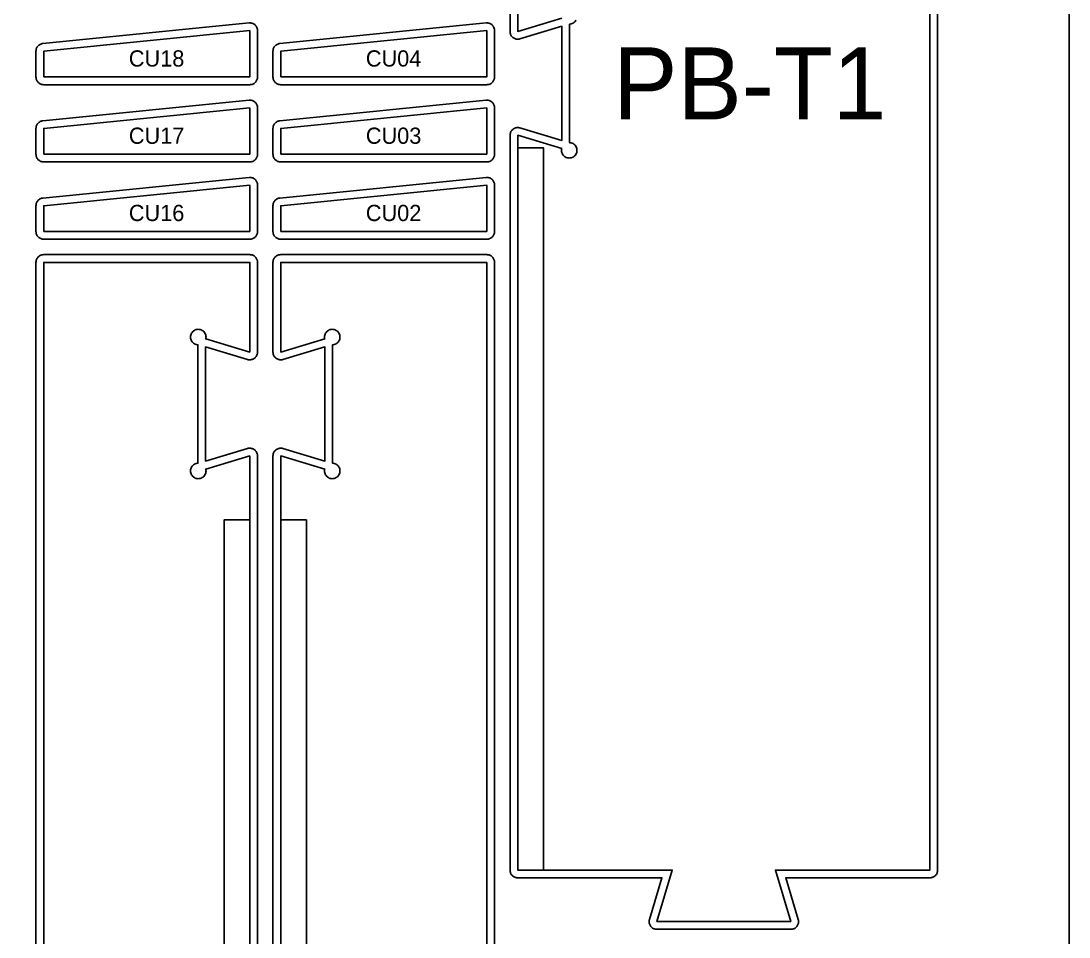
# Model space of a CAD drawing. Header units: millimetres. Extents: x 0 to 8220, y 0 to 2502.
# Drawn here: x 3613.2 to 4020, y 1558 to 1913.7 of the extents above; entities that cross this region are included whole.
import ezdxf
from ezdxf.enums import TextEntityAlignment as Align

# ---------------------------------------------------------------- set-up
doc = ezdxf.new("R2010")
doc.units = ezdxf.units.MM
for name, color, linetype in [('CAJA_6MM', 30, 'Continuous'), ('CORTE_EXT', 1, 'Continuous'), ('HOJA', 8, 'Continuous'), ('TEXTO', 7, 'Continuous'), ('TRAYECTORIA_EXT_FRESA6', 11, 'Continuous')]:
    doc.layers.add(name, color=color, linetype=linetype)

msp = doc.modelspace()

# ---------------------------------------------------------------- linework, layer by layer
at = {"layer": 'CAJA_6MM'}
for points in [[(3806, 1864.5), (3816, 1864.5), (3816, 1584), (3806, 1584), (3806, 1854.5)], [(3702, 700), (3692, 700), (3692, 1720), (3702, 1720), (3702, 1710), (3702, 710)], [(3714, 1720), (3724, 1720), (3724, 700), (3714, 700), (3714, 710), (3714, 1710)]]:
    msp.add_lwpolyline(points, close=True, dxfattribs=at)
at = {"layer": 'CORTE_EXT'}
for points in [[(3823.09, 1914.78), (3806, 1909.66), (3806, 2195)], [(3966, 2195), (3966, 1584), (3906, 1584), (3912, 1564), (3860, 1564), (3866, 1584), (3806, 1584), (3806, 1869.34), (3823.09, 1864.22), (3823.03, 1863.89), (3823, 1863.5), (3823.03, 1863.11), (3823.1, 1862.72), (3823.23, 1862.35), (3823.4, 1862), (3823.62, 1861.67), (3823.88, 1861.38), (3824.17, 1861.12), (3824.5, 1860.9), (3824.85, 1860.73), (3825.22, 1860.6), (3825.61, 1860.53), (3826, 1860.5), (3826.39, 1860.53), (3826.78, 1860.6), (3827.15, 1860.73), (3827.5, 1860.9), (3827.83, 1861.12), (3828.12, 1861.38), (3828.38, 1861.67), (3828.6, 1862), (3828.77, 1862.35), (3828.9, 1862.72), (3828.97, 1863.11), (3829, 1863.5), (3828.97, 1863.89), (3828.9, 1864.28), (3828.77, 1864.65), (3828.6, 1865), (3828.38, 1865.33), (3828.12, 1865.62), (3827.83, 1865.88), (3827.5, 1866.1), (3827.15, 1866.27), (3826.78, 1866.4), (3826.39, 1866.47), (3826.15, 1866.49), (3826.15, 1912.51), (3826.39, 1912.53), (3826.78, 1912.6), (3827.15, 1912.73), (3827.5, 1912.9), (3827.83, 1913.12), (3828.12, 1913.38), (3828.38, 1913.67), (3828.6, 1914)], [(3622, 10), (3622, 1820), (3702, 1820), (3702, 1785.16), (3684.91, 1790.28), (3684.97, 1790.61), (3685, 1791), (3684.97, 1791.39), (3684.9, 1791.78), (3684.77, 1792.15), (3684.6, 1792.5), (3684.38, 1792.83), (3684.12, 1793.12), (3683.83, 1793.38), (3683.5, 1793.6), (3683.15, 1793.77), (3682.78, 1793.9), (3682.39, 1793.97), (3682, 1794), (3681.61, 1793.97), (3681.22, 1793.9), (3680.85, 1793.77), (3680.5, 1793.6), (3680.17, 1793.38), (3679.88, 1793.12), (3679.62, 1792.83), (3679.4, 1792.5), (3679.23, 1792.15), (3679.1, 1791.78), (3679.03, 1791.39), (3679, 1791), (3679.03, 1790.61), (3679.1, 1790.22), (3679.23, 1789.85), (3679.4, 1789.5), (3679.62, 1789.17), (3679.88, 1788.88), (3680.17, 1788.62), (3680.5, 1788.4), (3680.85, 1788.23), (3681.22, 1788.1), (3681.61, 1788.03), (3681.85, 1788.01), (3681.85, 1741.99), (3681.61, 1741.97), (3681.22, 1741.9), (3680.85, 1741.77), (3680.5, 1741.6), (3680.17, 1741.38), (3679.88, 1741.12), (3679.62, 1740.83), (3679.4, 1740.5), (3679.23, 1740.15), (3679.1, 1739.78), (3679.03, 1739.39), (3679, 1739), (3679.03, 1738.61), (3679.1, 1738.22), (3679.23, 1737.85), (3679.4, 1737.5), (3679.62, 1737.17), (3679.88, 1736.88), (3680.17, 1736.62), (3680.5, 1736.4), (3680.85, 1736.23), (3681.22, 1736.1), (3681.61, 1736.03), (3682, 1736), (3682.39, 1736.03), (3682.78, 1736.1), (3683.15, 1736.23), (3683.5, 1736.4), (3683.83, 1736.62), (3684.12, 1736.88), (3684.38, 1737.17), (3684.6, 1737.5), (3684.77, 1737.85), (3684.9, 1738.22), (3684.97, 1738.61), (3685, 1739), (3684.97, 1739.39), (3684.91, 1739.72), (3702, 1744.84), (3702, 685.16)], [(3714, 685.16), (3714, 1744.84), (3731.09, 1739.72), (3731.03, 1739.39), (3731, 1739), (3731.03, 1738.61), (3731.1, 1738.22), (3731.23, 1737.85), (3731.4, 1737.5), (3731.62, 1737.17), (3731.88, 1736.88), (3732.17, 1736.62), (3732.5, 1736.4), (3732.85, 1736.23), (3733.22, 1736.1), (3733.61, 1736.03), (3734, 1736), (3734.39, 1736.03), (3734.78, 1736.1), (3735.15, 1736.23), (3735.5, 1736.4), (3735.83, 1736.62), (3736.12, 1736.88), (3736.38, 1737.17), (3736.6, 1737.5), (3736.77, 1737.85), (3736.9, 1738.22), (3736.97, 1738.61), (3737, 1739), (3736.97, 1739.39), (3736.9, 1739.78), (3736.77, 1740.15), (3736.6, 1740.5), (3736.38, 1740.83), (3736.12, 1741.12), (3735.83, 1741.38), (3735.5, 1741.6), (3735.15, 1741.77), (3734.78, 1741.9), (3734.39, 1741.97), (3734.15, 1741.99), (3734.15, 1788.01), (3734.39, 1788.03), (3734.78, 1788.1), (3735.15, 1788.23), (3735.5, 1788.4), (3735.83, 1788.62), (3736.12, 1788.88), (3736.38, 1789.17), (3736.6, 1789.5), (3736.77, 1789.85), (3736.9, 1790.22), (3736.97, 1790.61), (3737, 1791), (3736.97, 1791.39), (3736.9, 1791.78), (3736.77, 1792.15), (3736.6, 1792.5), (3736.38, 1792.83), (3736.12, 1793.12), (3735.83, 1793.38), (3735.5, 1793.6), (3735.15, 1793.77), (3734.78, 1793.9), (3734.39, 1793.97), (3734, 1794), (3733.61, 1793.97), (3733.22, 1793.9), (3732.85, 1793.77), (3732.5, 1793.6), (3732.17, 1793.38), (3731.88, 1793.12), (3731.62, 1792.83), (3731.4, 1792.5), (3731.23, 1792.15), (3731.1, 1791.78), (3731.03, 1791.39), (3731, 1791), (3731.03, 1790.61), (3731.09, 1790.28), (3714, 1785.16), (3714, 1820), (3794, 1820), (3794, 10)]]:
    msp.add_lwpolyline(points, dxfattribs=at)
for points in [[(3622, 1892), (3702, 1892), (3702, 1910), (3622, 1902)], [(3714, 1892), (3794, 1892), (3794, 1910), (3714, 1902)], [(3622, 1862), (3702, 1862), (3702, 1880), (3622, 1872)], [(3714, 1862), (3794, 1862), (3794, 1880), (3714, 1872)], [(3622, 1832), (3702, 1832), (3702, 1850), (3622, 1842)], [(3714, 1832), (3794, 1832), (3794, 1850), (3714, 1842)]]:
    msp.add_lwpolyline(points, close=True, dxfattribs=at)
at = {"layer": 'HOJA'}
msp.add_lwpolyline([(2800, 0), (4020, 0), (4020, 2440), (2800, 2440)], close=True, dxfattribs=at)
at = {"layer": 'TRAYECTORIA_EXT_FRESA6'}
for points in [[(3969, 2195), (3969, 1584), (3968.99, 1583.71), (3968.94, 1583.41), (3968.87, 1583.13), (3968.77, 1582.85), (3968.65, 1582.59), (3968.49, 1582.33), (3968.32, 1582.1), (3968.12, 1581.88), (3967.9, 1581.68), (3967.67, 1581.51), (3967.41, 1581.35), (3967.15, 1581.23), (3966.87, 1581.13), (3966.59, 1581.06), (3966.29, 1581.01), (3966, 1581), (3910.03, 1581), (3914.87, 1564.86), (3914.94, 1564.58), (3914.99, 1564.29), (3915, 1563.99), (3914.98, 1563.7), (3914.94, 1563.41), (3914.87, 1563.12), (3914.77, 1562.85), (3914.64, 1562.58), (3914.49, 1562.33), (3914.32, 1562.09), (3914.12, 1561.88), (3913.9, 1561.68), (3913.66, 1561.5), (3913.41, 1561.35), (3913.15, 1561.23), (3912.87, 1561.13), (3912.58, 1561.06), (3912.29, 1561.01), (3912, 1561), (3860, 1561), (3859.71, 1561.01), (3859.42, 1561.06), (3859.13, 1561.13), (3858.85, 1561.23), (3858.59, 1561.35), (3858.34, 1561.5), (3858.1, 1561.68), (3857.88, 1561.88), (3857.68, 1562.09), (3857.51, 1562.33), (3857.36, 1562.58), (3857.23, 1562.85), (3857.13, 1563.12), (3857.06, 1563.41), (3857.02, 1563.7), (3857, 1563.99), (3857.01, 1564.29), (3857.06, 1564.58), (3857.13, 1564.86), (3861.97, 1581), (3806, 1581), (3805.71, 1581.01), (3805.41, 1581.06), (3805.13, 1581.13), (3804.85, 1581.23), (3804.59, 1581.35), (3804.33, 1581.51), (3804.1, 1581.68), (3803.88, 1581.88), (3803.68, 1582.1), (3803.51, 1582.33), (3803.35, 1582.59), (3803.23, 1582.85), (3803.13, 1583.13), (3803.06, 1583.41), (3803.01, 1583.71), (3803, 1584), (3803, 1869.34), (3803.01, 1869.64), (3803.06, 1869.93), (3803.13, 1870.21), (3803.23, 1870.49), (3803.35, 1870.76), (3803.5, 1871.01), (3803.68, 1871.24), (3803.88, 1871.46), (3804.09, 1871.66), (3804.33, 1871.84), (3804.58, 1871.99), (3804.85, 1872.11), (3805.12, 1872.21), (3805.41, 1872.28), (3805.7, 1872.33), (3805.99, 1872.34), (3806.29, 1872.33), (3806.58, 1872.29), (3806.86, 1872.22), (3823.15, 1867.33), (3823.15, 1911.67), (3806.86, 1906.78), (3806.58, 1906.71), (3806.29, 1906.67), (3805.99, 1906.66), (3805.7, 1906.67), (3805.41, 1906.72), (3805.12, 1906.79), (3804.85, 1906.89), (3804.58, 1907.01), (3804.33, 1907.16), (3804.09, 1907.34), (3803.88, 1907.54), (3803.68, 1907.76), (3803.5, 1907.99), (3803.35, 1908.24), (3803.23, 1908.51), (3803.13, 1908.79), (3803.06, 1909.07), (3803.01, 1909.36), (3803, 1909.66), (3803, 2195)], [(3619, 10), (3619, 1820), (3619.01, 1820.29), (3619.06, 1820.59), (3619.13, 1820.87), (3619.23, 1821.15), (3619.35, 1821.41), (3619.51, 1821.67), (3619.68, 1821.9), (3619.88, 1822.12), (3620.1, 1822.32), (3620.33, 1822.49), (3620.59, 1822.65), (3620.85, 1822.77), (3621.13, 1822.87), (3621.41, 1822.94), (3621.71, 1822.99), (3622, 1823), (3702, 1823), (3702.29, 1822.99), (3702.59, 1822.94), (3702.87, 1822.87), (3703.15, 1822.77), (3703.41, 1822.65), (3703.67, 1822.49), (3703.9, 1822.32), (3704.12, 1822.12), (3704.32, 1821.9), (3704.49, 1821.67), (3704.65, 1821.41), (3704.77, 1821.15), (3704.87, 1820.87), (3704.94, 1820.59), (3704.99, 1820.29), (3705, 1820), (3705, 1785.16), (3704.99, 1784.86), (3704.94, 1784.57), (3704.87, 1784.29), (3704.77, 1784.01), (3704.65, 1783.74), (3704.5, 1783.49), (3704.32, 1783.26), (3704.12, 1783.04), (3703.91, 1782.84), (3703.67, 1782.66), (3703.42, 1782.51), (3703.15, 1782.39), (3702.88, 1782.29), (3702.59, 1782.22), (3702.3, 1782.17), (3702.01, 1782.16), (3701.71, 1782.17), (3701.42, 1782.21), (3701.14, 1782.28), (3684.85, 1787.17), (3684.85, 1742.83), (3701.14, 1747.72), (3701.42, 1747.79), (3701.71, 1747.83), (3702.01, 1747.84), (3702.3, 1747.83), (3702.59, 1747.78), (3702.88, 1747.71), (3703.15, 1747.61), (3703.42, 1747.49), (3703.67, 1747.34), (3703.91, 1747.16), (3704.12, 1746.96), (3704.32, 1746.74), (3704.5, 1746.51), (3704.65, 1746.26), (3704.77, 1745.99), (3704.87, 1745.71), (3704.94, 1745.43), (3704.99, 1745.14), (3705, 1744.84), (3705, 685.16)], [(3711, 685.16), (3711, 1744.84), (3711.01, 1745.14), (3711.06, 1745.43), (3711.13, 1745.71), (3711.23, 1745.99), (3711.35, 1746.26), (3711.5, 1746.51), (3711.68, 1746.74), (3711.88, 1746.96), (3712.09, 1747.16), (3712.33, 1747.34), (3712.58, 1747.49), (3712.85, 1747.61), (3713.12, 1747.71), (3713.41, 1747.78), (3713.7, 1747.83), (3713.99, 1747.84), (3714.29, 1747.83), (3714.58, 1747.79), (3714.86, 1747.72), (3731.15, 1742.83), (3731.15, 1787.17), (3714.86, 1782.28), (3714.58, 1782.21), (3714.29, 1782.17), (3713.99, 1782.16), (3713.7, 1782.17), (3713.41, 1782.22), (3713.12, 1782.29), (3712.85, 1782.39), (3712.58, 1782.51), (3712.33, 1782.66), (3712.09, 1782.84), (3711.88, 1783.04), (3711.68, 1783.26), (3711.5, 1783.49), (3711.35, 1783.74), (3711.23, 1784.01), (3711.13, 1784.29), (3711.06, 1784.57), (3711.01, 1784.86), (3711, 1785.16), (3711, 1820), (3711.01, 1820.29), (3711.06, 1820.59), (3711.13, 1820.87), (3711.23, 1821.15), (3711.35, 1821.41), (3711.51, 1821.67), (3711.68, 1821.9), (3711.88, 1822.12), (3712.1, 1822.32), (3712.33, 1822.49), (3712.59, 1822.65), (3712.85, 1822.77), (3713.13, 1822.87), (3713.41, 1822.94), (3713.71, 1822.99), (3714, 1823), (3794, 1823), (3794.29, 1822.99), (3794.59, 1822.94), (3794.87, 1822.87), (3795.15, 1822.77), (3795.41, 1822.65), (3795.67, 1822.49), (3795.9, 1822.32), (3796.12, 1822.12), (3796.32, 1821.9), (3796.49, 1821.67), (3796.65, 1821.41), (3796.77, 1821.15), (3796.87, 1820.87), (3796.94, 1820.59), (3796.99, 1820.29), (3797, 1820), (3797, 10)]]:
    msp.add_lwpolyline(points, dxfattribs=at)
for points in [[(3619, 1892), (3619, 1902), (3619.01, 1902.29), (3619.06, 1902.58), (3619.13, 1902.87), (3619.23, 1903.15), (3619.35, 1903.41), (3619.5, 1903.67), (3619.68, 1903.9), (3619.88, 1904.12), (3620.09, 1904.32), (3620.33, 1904.49), (3620.58, 1904.64), (3620.85, 1904.77), (3621.13, 1904.87), (3621.41, 1904.94), (3621.7, 1904.99), (3701.7, 1912.99), (3702, 1913), (3702.29, 1912.99), (3702.58, 1912.94), (3702.87, 1912.87), (3703.15, 1912.77), (3703.41, 1912.65), (3703.66, 1912.5), (3703.9, 1912.32), (3704.12, 1912.12), (3704.32, 1911.9), (3704.49, 1911.67), (3704.65, 1911.42), (3704.77, 1911.15), (3704.87, 1910.87), (3704.94, 1910.59), (3704.99, 1910.29), (3705, 1910), (3705, 1892), (3704.99, 1891.71), (3704.94, 1891.41), (3704.87, 1891.13), (3704.77, 1890.85), (3704.65, 1890.59), (3704.49, 1890.33), (3704.32, 1890.1), (3704.12, 1889.88), (3703.9, 1889.68), (3703.67, 1889.51), (3703.41, 1889.35), (3703.15, 1889.23), (3702.87, 1889.13), (3702.59, 1889.06), (3702.29, 1889.01), (3702, 1889), (3622, 1889), (3621.71, 1889.01), (3621.41, 1889.06), (3621.13, 1889.13), (3620.85, 1889.23), (3620.59, 1889.35), (3620.33, 1889.51), (3620.1, 1889.68), (3619.88, 1889.88), (3619.68, 1890.1), (3619.51, 1890.33), (3619.35, 1890.59), (3619.23, 1890.85), (3619.13, 1891.13), (3619.06, 1891.41), (3619.01, 1891.71)], [(3711, 1892), (3711, 1902), (3711.01, 1902.29), (3711.06, 1902.58), (3711.13, 1902.87), (3711.23, 1903.15), (3711.35, 1903.41), (3711.5, 1903.67), (3711.68, 1903.9), (3711.88, 1904.12), (3712.09, 1904.32), (3712.33, 1904.49), (3712.58, 1904.64), (3712.85, 1904.77), (3713.13, 1904.87), (3713.41, 1904.94), (3713.7, 1904.99), (3793.7, 1912.99), (3794, 1913), (3794.29, 1912.99), (3794.58, 1912.94), (3794.87, 1912.87), (3795.15, 1912.77), (3795.41, 1912.65), (3795.66, 1912.5), (3795.9, 1912.32), (3796.12, 1912.12), (3796.32, 1911.9), (3796.49, 1911.67), (3796.65, 1911.42), (3796.77, 1911.15), (3796.87, 1910.87), (3796.94, 1910.59), (3796.99, 1910.29), (3797, 1910), (3797, 1892), (3796.99, 1891.71), (3796.94, 1891.41), (3796.87, 1891.13), (3796.77, 1890.85), (3796.65, 1890.59), (3796.49, 1890.33), (3796.32, 1890.1), (3796.12, 1889.88), (3795.9, 1889.68), (3795.67, 1889.51), (3795.41, 1889.35), (3795.15, 1889.23), (3794.87, 1889.13), (3794.59, 1889.06), (3794.29, 1889.01), (3794, 1889), (3714, 1889), (3713.71, 1889.01), (3713.41, 1889.06), (3713.13, 1889.13), (3712.85, 1889.23), (3712.59, 1889.35), (3712.33, 1889.51), (3712.1, 1889.68), (3711.88, 1889.88), (3711.68, 1890.1), (3711.51, 1890.33), (3711.35, 1890.59), (3711.23, 1890.85), (3711.13, 1891.13), (3711.06, 1891.41), (3711.01, 1891.71)], [(3619, 1862), (3619, 1872), (3619.01, 1872.29), (3619.06, 1872.58), (3619.13, 1872.87), (3619.23, 1873.15), (3619.35, 1873.41), (3619.5, 1873.67), (3619.68, 1873.9), (3619.88, 1874.12), (3620.09, 1874.32), (3620.33, 1874.49), (3620.58, 1874.64), (3620.85, 1874.77), (3621.13, 1874.87), (3621.41, 1874.94), (3621.7, 1874.99), (3701.7, 1882.99), (3702, 1883), (3702.29, 1882.99), (3702.58, 1882.94), (3702.87, 1882.87), (3703.15, 1882.77), (3703.41, 1882.65), (3703.66, 1882.5), (3703.9, 1882.32), (3704.12, 1882.12), (3704.32, 1881.9), (3704.49, 1881.67), (3704.65, 1881.42), (3704.77, 1881.15), (3704.87, 1880.87), (3704.94, 1880.59), (3704.99, 1880.29), (3705, 1880), (3705, 1862), (3704.99, 1861.71), (3704.94, 1861.41), (3704.87, 1861.13), (3704.77, 1860.85), (3704.65, 1860.59), (3704.49, 1860.33), (3704.32, 1860.1), (3704.12, 1859.88), (3703.9, 1859.68), (3703.67, 1859.51), (3703.41, 1859.35), (3703.15, 1859.23), (3702.87, 1859.13), (3702.59, 1859.06), (3702.29, 1859.01), (3702, 1859), (3622, 1859), (3621.71, 1859.01), (3621.41, 1859.06), (3621.13, 1859.13), (3620.85, 1859.23), (3620.59, 1859.35), (3620.33, 1859.51), (3620.1, 1859.68), (3619.88, 1859.88), (3619.68, 1860.1), (3619.51, 1860.33), (3619.35, 1860.59), (3619.23, 1860.85), (3619.13, 1861.13), (3619.06, 1861.41), (3619.01, 1861.71)], [(3711, 1862), (3711, 1872), (3711.01, 1872.29), (3711.06, 1872.58), (3711.13, 1872.87), (3711.23, 1873.15), (3711.35, 1873.41), (3711.5, 1873.67), (3711.68, 1873.9), (3711.88, 1874.12), (3712.09, 1874.32), (3712.33, 1874.49), (3712.58, 1874.64), (3712.85, 1874.77), (3713.13, 1874.87), (3713.41, 1874.94), (3713.7, 1874.99), (3793.7, 1882.99), (3794, 1883), (3794.29, 1882.99), (3794.58, 1882.94), (3794.87, 1882.87), (3795.15, 1882.77), (3795.41, 1882.65), (3795.66, 1882.5), (3795.9, 1882.32), (3796.12, 1882.12), (3796.32, 1881.9), (3796.49, 1881.67), (3796.65, 1881.42), (3796.77, 1881.15), (3796.87, 1880.87), (3796.94, 1880.59), (3796.99, 1880.29), (3797, 1880), (3797, 1862), (3796.99, 1861.71), (3796.94, 1861.41), (3796.87, 1861.13), (3796.77, 1860.85), (3796.65, 1860.59), (3796.49, 1860.33), (3796.32, 1860.1), (3796.12, 1859.88), (3795.9, 1859.68), (3795.67, 1859.51), (3795.41, 1859.35), (3795.15, 1859.23), (3794.87, 1859.13), (3794.59, 1859.06), (3794.29, 1859.01), (3794, 1859), (3714, 1859), (3713.71, 1859.01), (3713.41, 1859.06), (3713.13, 1859.13), (3712.85, 1859.23), (3712.59, 1859.35), (3712.33, 1859.51), (3712.1, 1859.68), (3711.88, 1859.88), (3711.68, 1860.1), (3711.51, 1860.33), (3711.35, 1860.59), (3711.23, 1860.85), (3711.13, 1861.13), (3711.06, 1861.41), (3711.01, 1861.71)], [(3619, 1832), (3619, 1842), (3619.01, 1842.29), (3619.06, 1842.58), (3619.13, 1842.87), (3619.23, 1843.15), (3619.35, 1843.41), (3619.5, 1843.67), (3619.68, 1843.9), (3619.88, 1844.12), (3620.09, 1844.32), (3620.33, 1844.49), (3620.58, 1844.64), (3620.85, 1844.77), (3621.13, 1844.87), (3621.41, 1844.94), (3621.7, 1844.99), (3701.7, 1852.99), (3702, 1853), (3702.29, 1852.99), (3702.58, 1852.94), (3702.87, 1852.87), (3703.15, 1852.77), (3703.41, 1852.65), (3703.66, 1852.5), (3703.9, 1852.32), (3704.12, 1852.12), (3704.32, 1851.9), (3704.49, 1851.67), (3704.65, 1851.42), (3704.77, 1851.15), (3704.87, 1850.87), (3704.94, 1850.59), (3704.99, 1850.29), (3705, 1850), (3705, 1832), (3704.99, 1831.71), (3704.94, 1831.41), (3704.87, 1831.13), (3704.77, 1830.85), (3704.65, 1830.59), (3704.49, 1830.33), (3704.32, 1830.1), (3704.12, 1829.88), (3703.9, 1829.68), (3703.67, 1829.51), (3703.41, 1829.35), (3703.15, 1829.23), (3702.87, 1829.13), (3702.59, 1829.06), (3702.29, 1829.01), (3702, 1829), (3622, 1829), (3621.71, 1829.01), (3621.41, 1829.06), (3621.13, 1829.13), (3620.85, 1829.23), (3620.59, 1829.35), (3620.33, 1829.51), (3620.1, 1829.68), (3619.88, 1829.88), (3619.68, 1830.1), (3619.51, 1830.33), (3619.35, 1830.59), (3619.23, 1830.85), (3619.13, 1831.13), (3619.06, 1831.41), (3619.01, 1831.71)], [(3711, 1832), (3711, 1842), (3711.01, 1842.29), (3711.06, 1842.58), (3711.13, 1842.87), (3711.23, 1843.15), (3711.35, 1843.41), (3711.5, 1843.67), (3711.68, 1843.9), (3711.88, 1844.12), (3712.09, 1844.32), (3712.33, 1844.49), (3712.58, 1844.64), (3712.85, 1844.77), (3713.13, 1844.87), (3713.41, 1844.94), (3713.7, 1844.99), (3793.7, 1852.99), (3794, 1853), (3794.29, 1852.99), (3794.58, 1852.94), (3794.87, 1852.87), (3795.15, 1852.77), (3795.41, 1852.65), (3795.66, 1852.5), (3795.9, 1852.32), (3796.12, 1852.12), (3796.32, 1851.9), (3796.49, 1851.67), (3796.65, 1851.42), (3796.77, 1851.15), (3796.87, 1850.87), (3796.94, 1850.59), (3796.99, 1850.29), (3797, 1850), (3797, 1832), (3796.99, 1831.71), (3796.94, 1831.41), (3796.87, 1831.13), (3796.77, 1830.85), (3796.65, 1830.59), (3796.49, 1830.33), (3796.32, 1830.1), (3796.12, 1829.88), (3795.9, 1829.68), (3795.67, 1829.51), (3795.41, 1829.35), (3795.15, 1829.23), (3794.87, 1829.13), (3794.59, 1829.06), (3794.29, 1829.01), (3794, 1829), (3714, 1829), (3713.71, 1829.01), (3713.41, 1829.06), (3713.13, 1829.13), (3712.85, 1829.23), (3712.59, 1829.35), (3712.33, 1829.51), (3712.1, 1829.68), (3711.88, 1829.88), (3711.68, 1830.1), (3711.51, 1830.33), (3711.35, 1830.59), (3711.23, 1830.85), (3711.13, 1831.13), (3711.06, 1831.41), (3711.01, 1831.71)]]:
    msp.add_lwpolyline(points, close=True, dxfattribs=at)

# ---------------------------------------------------------------- texts
at = {"layer": 'TEXTO'}
for s, height, p in [('CU18', 6.3, (3665.81, 1899.19)), ('CU04', 6.3, (3757.81, 1899.19)), ('PB-T1', 28, (3896.07, 1889.5)), ('CU17', 6.3, (3665.81, 1869.19)), ('CU03', 6.3, (3757.81, 1869.19)), ('CU16', 6.3, (3665.81, 1839.19)), ('CU02', 6.3, (3757.81, 1839.19))]:
    msp.add_text(s, height=height, dxfattribs=at).set_placement(p, align=Align.MIDDLE_CENTER)

doc.saveas('drawing.dxf')
